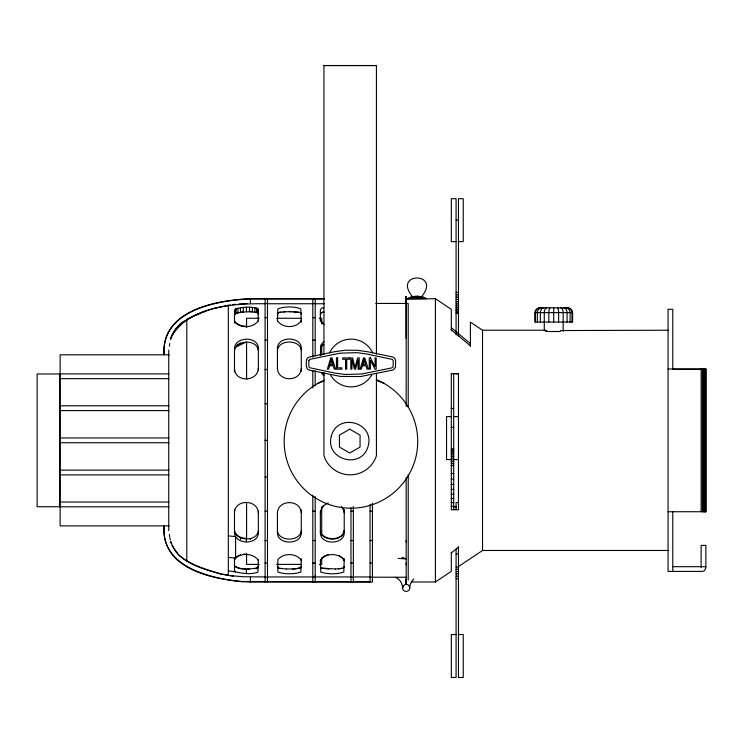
<?xml version="1.0" encoding="UTF-8"?>
<svg xmlns="http://www.w3.org/2000/svg" width="743" height="743" viewBox="0 0 743 743"><rect width="100%" height="100%" fill="white"/><g stroke="black" fill="none" stroke-linecap="round" stroke-linejoin="round"><path stroke-width="1.11" d="M406.226 301.816L406.152 296.624L406.152 338.502M406.152 301.221L406.152 296.624L406.17 406.532M407.916 298.946L406.152 299.03L406.226 297.246A2.387 2.387 0 0 0 408.223 299.011L435.417 298.714L451.307 309.348L451.307 330.756M406.152 299.03L406.226 297.246M406.17 579.168L406.152 584.379A3.576 3.576 0 0 1 409.727 587.964C409.904 592.561 402.4 592.561 402.567 587.964C403.663 583.58 407.591 585.4 406.152 579.466L406.152 582.503M265.093 576.94L243.082 576.744L228.315 575.435L228.315 305.252L230.488 304.964M178.088 554.445C189.567 564.68 206.628 569.667 221.098 574.033C204.966 569.537 186.827 565.005 175.71 551.594M250.484 576.949L250.345 582.029L372.438 582.029L372.438 503.104M324.422 298.983L250.345 298.983C216.584 300.274 161.027 310.704 164.119 354.801C160.46 310.045 216.845 300.144 250.345 298.667L324.422 298.667M234.491 315.301L235.42 313.518L235.68 308.874C242.738 307.221 251.255 305.902 257.942 308.874L258.341 321.069M242.803 581.815C211.356 578.444 160.609 567.476 164.119 525.895C160.46 570.652 216.845 580.552 250.345 582.029M169.367 346.238L169.794 343.507M234.491 351.03C235.447 339.644 257.059 338.947 258.341 350.427M258.341 368.389C257.821 381.865 235.336 382.664 234.491 368.974M277.427 350.427C278.523 339.217 300.181 339.217 301.286 350.427M258.341 530.799C256.948 542.121 235.559 541.433 234.491 530.196M301.286 368.389C300.636 382.162 278.068 382.162 277.427 368.389M277.427 512.837C278.179 499.212 300.534 499.212 301.286 512.837M320.363 350.427L321.347 346.879L323.855 344.38M301.286 530.799C300.07 541.851 278.644 541.851 277.427 530.799M320.363 512.837C320.735 508.407 324.013 504.367 328.248 503.02M344.223 530.27C343.025 540.43 326.586 540.913 321.347 533.818M344.223 530.799C343.006 541.851 321.58 541.851 320.363 530.799M234.491 512.252C235.457 498.841 257.7 499.417 258.341 512.837M221.228 574.033L228.5 575.138M330.858 361.256L331.341 359.11L332.883 364.553L329.901 364.553L330.858 361.256L332.883 364.553M362.658 364.553L364.098 359.11L365.64 364.553L362.658 364.553L364.72 361.432M235.605 308.958L234.491 310.936L234.491 323.159M234.491 315.041L235.141 313.555L237.983 312.636M258.341 320.094L257.942 321.273C252.722 328.053 240.509 328.61 234.899 322.1L234.491 320.976M277.427 314.382L278.133 312.664L280.919 312.041M301.286 320.094L300.878 321.273C295.64 328.322 283.074 328.322 277.836 321.273L277.427 320.094M320.363 314.122L321.069 312.664L323.855 312.041M320.363 314.382L321.347 312.664M258.341 566.315L256.456 568.869M258.341 566.575L257.645 568.024L254.849 568.655M301.286 566.315L300.878 567.754L299.68 568.321L292.445 569.073M320.363 560.854L320.772 559.674C326.27 552.876 338.316 552.876 343.814 559.674L344.223 560.854M344.223 566.315L343.814 567.754L342.625 568.321L335.381 569.073M234.491 559.981L235.605 557.909M170.593 338.947L171.262 337.22M170.89 339.04L171.884 336.477M321.32 508.797L323.224 505.742M258.341 370.088L258.341 347.575C257.208 335.985 235.308 336.625 234.491 348.151L234.491 371.853M171.939 335.483L174.679 330.644M172.218 335.613C189.679 306.209 234.147 303.385 265.093 303.748M321.32 558.912L323.224 556.897M234.899 558.847C240.76 552.606 252.462 553.117 257.942 559.674L258.341 560.854M420.854 297.534C443.441 271.492 390.604 271.492 413.192 297.534M175.71 329.103L180.772 323.679L183.883 321.663M277.836 313.193L278.402 312.664M300.878 567.494L295.315 568.822L286.269 568.98M343.238 568.024L343.814 567.494M236.72 345.458L240.453 343.025M451.307 552.987L458.468 547.006M323.855 341.427L320.772 345.124L320.363 355.665M321.96 345.514L323.224 344.473M236.088 557.204L237.351 556.266M411.622 581.992L435.417 581.973L451.307 571.348L451.307 552.29M458.468 566.556L482.532 550.47L668.161 550.47M200.294 313.5L193.44 316.156L183.577 321.413A34.215 34.215 0 0 0 170.463 338.947M236.367 346.87L245.664 342.226M323.855 556.377L325.508 555.588M235.42 313.518L243.332 311.809M317.549 383.574L323.939 380.927M237.983 555.801L240.453 554.798M412.848 296.661L409.941 297.609C414.362 295.853 419.646 295.89 424.067 297.609L421.077 296.652M201.167 312.849L206.09 311.011M257.366 568.024C251.153 568.72 238.327 571.144 234.491 565.395M206.944 310.648L212.981 308.772M326.326 555.188L328.248 554.687M213.965 308.456L228.315 305.252M422.553 297.07L411.492 297.07M279.024 312.469L285.312 311.679M323.855 307.648L321.598 308.104L320.363 310.054L320.363 321.069M321.96 312.469L323.855 312.134M342.625 568.228L338.26 568.822M232.531 304.676L235.605 304.249M412.272 296.847L421.94 296.847M246.416 326.196C242.144 326.335 237.695 325.016 234.899 321.849L234.491 320.716M238.819 303.989L247.224 303.525M254.849 307.648L254.849 312.134L250.41 311.679L240.453 312.274L240.453 307.788M234.491 509.373L234.491 533.075C235.429 544.461 257.087 545.083 258.341 533.65L258.341 511.138M243.332 554.25L246.416 554.074M283.389 311.874L291.414 311.605M335.381 568.98L320.772 568.024M406.152 303.543L408.223 303.525L408.223 407.127M323.939 65.542L376.422 65.542M456.081 220.16L458.468 220.16M456.081 241.633L451.307 241.633L451.307 198.697L456.081 198.697L456.081 334.907M458.468 241.633L463.242 241.633L463.242 198.697L458.468 198.697L458.468 335.929M456.081 292.408L458.468 292.408M456.081 294.795L458.468 294.795M415.272 296.401L418.783 296.401M413.832 296.513L419.888 296.513M456.081 297.144L458.468 297.144M410.656 297.321L423.399 297.321M409.737 297.609L424.318 297.609M408.966 297.924L425.08 297.924M408.223 298.268L425.832 298.268M407.48 298.658L426.566 298.658M456.081 299.448L458.468 299.448M456.081 301.677L458.468 301.677M375.809 303.441L406.152 303.441M265.093 303.497L267.48 303.497M312.803 303.497L315.19 303.497M267.48 303.748L312.803 303.748M315.19 303.748L324.422 303.748M456.081 303.803L458.468 303.803M456.081 305.81L458.468 305.81M456.081 307.676L458.468 307.676M456.081 309.385L458.468 309.385M456.081 310.908L458.468 310.908M456.081 312.236L458.468 312.236M534.83 312.608L572.612 312.608L572.612 322.053L534.83 322.053L534.83 312.608A5.071 5.071 0 0 1 539.641 307.834L567.801 307.834A5.071 5.071 0 0 1 572.612 312.608M456.081 313.351L458.468 313.351M265.093 317.651L267.48 317.651M312.803 317.651L315.19 317.651M259.288 318.273L246.574 318.273L246.574 327.394M276.628 318.273L300.906 318.273M319.397 318.273L321.71 318.273L321.71 323.911M470.393 346.257L470.393 322.109L482.532 330.226L544.275 330.226L544.275 312.608A5.071 2.535 -90 0 1 546.681 307.834M668.161 330.226L560.612 330.542M545.538 331.499L560.398 331.499M265.093 340.164L267.48 340.164M312.803 340.164L315.19 340.164M169.2 354.81L60.118 354.81L60.118 525.886L169.2 525.886M668.068 368.965L705.85 368.965L705.85 511.732L668.068 511.732M705.85 369.317L672.786 369.317L672.786 309.283L668.068 309.283L668.068 571.413L702.386 571.413L704.494 570.67L705.85 567.893L705.85 545.39L701.123 545.39L701.123 567.466M265.093 369.512L267.48 369.512M456.081 373.673L458.468 373.673M451.307 373.794L458.468 373.794M60.118 373.887L168.754 373.887M60.118 378.661L168.754 378.661M265.093 403.681L267.48 403.681M60.118 405.799L168.754 405.799M451.307 408.474L453.694 408.474M60.118 410.573L168.754 410.573M451.307 416.609L446.543 416.609L446.543 459.555L451.307 459.555M453.694 416.609L458.468 416.609M451.307 427.346L453.694 427.346M60.118 437.961L168.754 437.961M265.093 440.348L267.48 440.348M60.118 442.735L168.754 442.735M451.307 448.818L453.694 448.818M451.307 449.831L453.694 449.831M451.307 450.964L453.694 450.964M451.307 452.199L453.694 452.199M451.307 453.536L453.694 453.536M451.307 454.985L453.694 454.985M451.307 456.527L453.694 456.527M451.307 458.171L453.694 458.171M453.694 459.555L458.468 459.555M451.307 459.898L453.694 459.898M451.307 461.728L453.694 461.728M451.307 463.632L453.694 463.632M451.307 465.62L453.694 465.62M60.118 470.124L168.754 470.124M451.307 473.514L453.694 473.514M60.118 474.898L168.754 474.898M265.093 477.015L267.48 477.015M451.307 479.096L453.694 479.096M451.307 484.39L453.694 484.39M451.307 489.405L453.694 489.405M451.307 494.114L453.694 494.114M451.307 498.497L453.694 498.497M60.118 502.036L168.754 502.036M458.468 502.491L456.081 502.491L456.081 509.131M451.307 502.565L453.694 502.565M451.307 506.28L453.694 506.28M60.118 506.8L168.754 506.8M453.36 506.902L456.425 506.902M265.093 511.184L267.48 511.184M312.803 511.184L315.19 511.184M350.965 511.184L353.352 511.184M370.051 511.184L372.438 511.184M265.093 540.533L267.48 540.533M312.803 540.533L315.19 540.533M350.965 540.533L353.352 540.533M370.051 540.533L372.438 540.533M456.081 553.925L458.468 553.925M265.093 563.045L267.48 563.045M312.803 563.045L315.19 563.045M350.965 563.045L353.352 563.045M370.051 563.045L372.438 563.045M259.288 564.392L246.574 564.392L246.574 553.405M276.628 564.392L300.906 564.392M319.397 564.392L321.71 564.392L321.71 557.909M672.786 566.695L705.85 566.695M456.081 567.141L458.468 567.141M456.081 569.333L458.468 569.333M456.081 571.599L458.468 571.599M456.081 573.912L458.468 573.912M315.19 575.816L315.264 577.07M456.081 576.289L458.468 576.289M267.48 576.94L312.803 576.94M315.19 576.94L351.105 576.94M353.352 576.94L370.051 576.94M265.093 577.2L267.48 577.2M312.803 577.2L315.19 577.2M350.965 577.2L353.352 577.2M370.051 577.2L406.152 577.255M456.081 578.713L458.468 578.713M370.051 581.713L242.812 581.509M456.081 634.531L451.307 634.531L451.307 677.467L456.081 677.467L456.081 549.291M458.468 634.531L463.242 634.531L463.242 677.467L458.468 677.467L458.468 546.922M234.899 566.63L240.453 568.414L249.499 569.045M228.315 570.838C238.001 571.952 248.468 575.76 257.942 572.082L258.341 559.878M289.352 311.661L299.68 312.376L300.878 312.942L301.286 314.382M546.764 330.542L544.378 330.226M293.401 311.679L299.68 312.469M250.41 311.763L252.379 311.874L252.379 307.398M329.205 569.073L321.96 568.228M286.269 569.073L278.133 568.024L277.427 566.575M398.146 558.392L406.152 558.912L401.972 557.241M228.315 557.343L235.68 558.216M228.315 535.87L235.401 536.567M245.385 538.341C241.586 538.136 237.491 536.502 235.42 533.195M230.488 575.732L233.553 576.159M254.849 312.041L257.942 312.942M279.024 568.321L280.919 568.655M222.241 574.237L228.315 575.435M376.422 380.295L384.345 383.574M339.077 555.588L342.625 557.937L344.223 560.603M323.855 323.892L321.598 321.784M323.855 324.32L321.96 322.759L320.363 320.094M451.307 327.709L470.393 343.656M451.307 329.901L470.393 345.857M300.302 312.664L300.878 313.193M258.341 314.382L257.366 312.664L257.106 308.104M320.772 567.494L321.347 568.024M321.069 568.024L320.363 566.315M278.402 568.024L277.427 566.315M235.401 571.785L234.491 570.02L234.491 557.844M177.726 553.526L173.918 548.343M321.96 372.735L323.855 375.094M321.96 373.376L323.855 375.735M341.362 506.382L343.814 510.385M175.19 550.823L171.939 545.204M343.266 508.797L344.223 512.837M172.218 545.083L173.49 547.526M170.89 541.647L171.884 544.22M170.593 541.749L171.262 543.477M301.286 560.854L300.878 559.674C295.38 552.876 283.334 552.876 277.836 559.674L277.836 572.082C284.838 574.367 293.866 574.367 300.878 572.082L301.286 558.699M169.933 538.099L170.407 539.873M169.367 534.458L169.794 537.189M250.475 303.441L250.345 298.667M406.161 582.187L406.17 477.545M406.152 540.495L406.17 541.972M406.152 562.999L406.17 564.819M406.161 296.94L406.17 301.519M705.729 368.965L705.729 511.732M705.59 368.965L705.59 511.732M705.386 369.317L705.386 511.732M705.135 369.317L705.135 511.732M704.494 369.317L704.494 511.732M704.123 369.317L704.123 511.732M703.714 369.317L703.714 511.732M703.287 369.317L703.287 511.732M702.386 369.317L702.386 511.732M701.123 368.965L701.123 511.732M672.786 511.611L672.786 571.413M571.971 322.053L571.971 312.608A5.071 4.904 -90 0 0 567.327 307.834M570.085 322.053L570.085 312.608A5.071 4.393 -90 0 0 565.915 307.834M567.085 322.053L567.085 312.608A5.071 3.585 -90 0 0 563.677 307.834M563.166 331.499L563.166 312.608A5.071 2.535 90 0 0 560.761 307.834M558.615 322.053L558.615 312.608A5.071 1.31 -90 0 0 557.371 307.834M553.721 307.834L553.721 322.053M548.836 322.053L548.836 312.608A5.071 1.31 90 0 1 550.08 307.834M540.365 322.053L540.365 312.608A5.071 3.585 -90 0 1 543.765 307.834M537.365 322.053L537.365 312.608A5.071 4.393 90 0 1 541.526 307.834M535.471 322.053L535.471 312.608A5.071 4.904 -90 0 1 540.124 307.834M482.532 330.226L482.532 550.47M458.468 373.218L458.468 509.763L451.307 509.763L451.307 373.599M453.694 373.441L453.694 509.642M435.417 298.714L435.417 581.973M408.223 474.721L408.223 580.069M376.422 354.132L376.422 65.533L323.939 65.533L323.939 354.309M376.422 373.413L376.422 455.756A27.584 27.584 0 0 1 323.939 455.756L323.939 372.614M370.051 504.348L370.051 582.029M353.352 506.633L353.352 582.029M350.965 507.766L350.965 582.029M344.223 509.457L344.223 533.65C343.108 544.842 321.478 544.842 320.363 533.65L320.363 510.933M344.223 558.699L343.814 572.082C336.811 574.367 327.774 574.367 320.772 572.082L320.363 559.878M321.71 344.771L321.71 355.191M321.71 506.837L321.71 535.304M315.19 298.667L315.19 356.018M315.19 370.646L315.19 385.561M315.19 496.38L315.19 582.029M312.803 298.667L312.803 357.151M312.803 370.646L312.803 387.837M312.803 495.135L312.803 582.029M301.286 322.258L300.878 308.874C294.107 306.283 284.597 306.283 277.836 308.874L277.427 321.069M301.286 371.24L301.286 347.575C300.293 336.226 278.421 336.226 277.427 347.575L277.427 368.927M301.286 509.986L301.286 533.65C300.172 544.842 278.532 544.842 277.427 533.65L277.427 512.298M267.48 298.667L267.48 582.029M265.093 298.667L265.093 582.029M257.942 308.874L257.942 313.193M256.744 307.983L256.744 312.469M250.41 538.443L250.41 539.455M249.499 307.258L249.499 311.735M246.574 341.966L246.574 379.487M246.574 502.342L246.574 538.731M246.416 307.286L246.416 311.763M246.416 538.87L246.416 541.823M246.416 569.017L246.416 573.503M243.332 307.416L243.332 311.902M240.453 537.663L240.453 539.307M237.983 308.234L237.983 312.729M236.088 308.716L236.088 313.212M235.605 536.883L235.605 558.216M234.899 309.701L234.899 314.066M186.799 561.253L186.799 319.444A133.647 133.647 0 0 1 200.053 313.221M168.754 350.064L168.754 530.623M409.727 587.964A11.591 11.591 0 0 1 413.962 579.001M403.05 586.171A3.576 3.576 0 0 0 402.567 587.964A11.591 11.591 0 0 0 395.415 577.255M376.506 379.71A66.796 66.796 0 0 1 404.155 481.789A66.796 66.796 0 0 1 298.407 482.662A66.796 66.796 0 0 1 324.375 380.137M201.028 312.831A133.647 133.647 0 0 1 205.95 310.992M371.779 374.936A23.85 23.85 0 0 1 330.459 374.936M329.502 352.916A23.85 23.85 0 0 1 372.735 352.916M308.837 360.401L308.837 366.717L309.645 367.72L334.721 373.032L345.142 374.5L362.017 373.961L391.914 367.869L393.177 366.745L393.186 360.42L392.378 359.426L367.293 354.105L356.881 352.637L339.997 353.185L310.11 359.278L308.837 360.401M331.313 436.16C324.654 460.028 362.008 470.031 368.175 446.032C374.834 422.173 337.48 412.161 331.313 436.16M306.534 359.798C306.469 362.946 304.955 369.132 309.497 370.172L340.535 376.441L360.587 376.543L393.27 369.94L395.49 367.348L395.573 360.179L394.552 358.098L392.527 356.965L367.748 351.764L356.974 350.25L345.049 350.25L334.276 351.764L309.497 356.965L307.76 357.829L306.534 359.798M355.535 365.751L355.07 367.553L352.572 357.922L350.817 357.922L350.817 369.178L351.941 369.178L351.941 359.593L354.485 369.178L355.535 369.178L358.089 359.751L358.089 369.178L359.213 369.178L359.213 357.922L357.643 357.922L355.535 365.751M329.567 365.77L328.592 369.178L327.357 369.178L330.737 357.922L331.991 357.922L335.585 369.178L334.257 369.178L333.236 365.77L329.567 365.77M362.324 365.77L361.349 369.178L360.114 369.178L363.494 357.922L364.748 357.922L368.342 369.178L367.023 369.178L366.002 365.77L362.324 365.77M349.739 429.166L339.412 435.138L339.412 447.063L349.739 453.026L360.067 447.063L360.067 435.138L349.739 429.166M337.628 357.922L336.468 357.922L336.468 369.178L341.956 369.178L341.956 367.85L337.628 367.85L337.628 357.922M349.656 357.922L342.69 357.922L342.69 359.25L345.588 359.25L345.588 369.178L346.749 369.178L346.749 359.25L349.656 359.25L349.656 357.922M370.451 357.922L369.262 357.922L369.262 369.178L370.376 369.178L370.376 360.327L374.992 369.178L376.19 369.178L376.19 357.922L375.076 357.922L375.076 366.754L370.451 357.922M59.691 373.97L37.15 373.97L37.15 506.726L59.691 506.726L59.691 373.97"/></g></svg>
